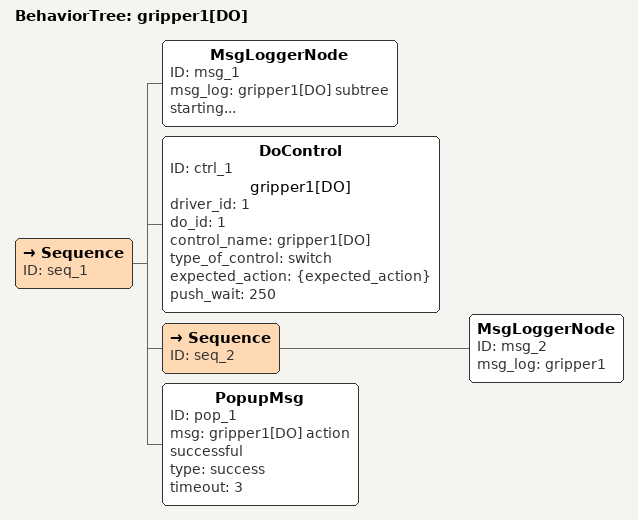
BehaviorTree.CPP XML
<?xml version="1.0" encoding="UTF-8" standalone="yes"?>
<root BTCPP_format="4">
  <BehaviorTree ID="gripper1[DO]">
    <Sequence ID="seq_1">
      <MsgLoggerNode ID="msg_1" msg_log="gripper1[DO] subtree starting..."/>
      <DoControl ID="ctrl_1" name="gripper1[DO]" driver_id="1" do_id="1" control_name="gripper1[DO]" type_of_control="switch" expected_action="{expected_action}" push_wait="250"/>
      <Sequence ID="seq_2">
        <MsgLoggerNode ID="msg_2" msg_log="gripper1"/>
      </Sequence>
      <PopupMsg ID="pop_1" msg="gripper1[DO] action successful" type="success" timeout="3"/>
    </Sequence>
  </BehaviorTree>
</root>
